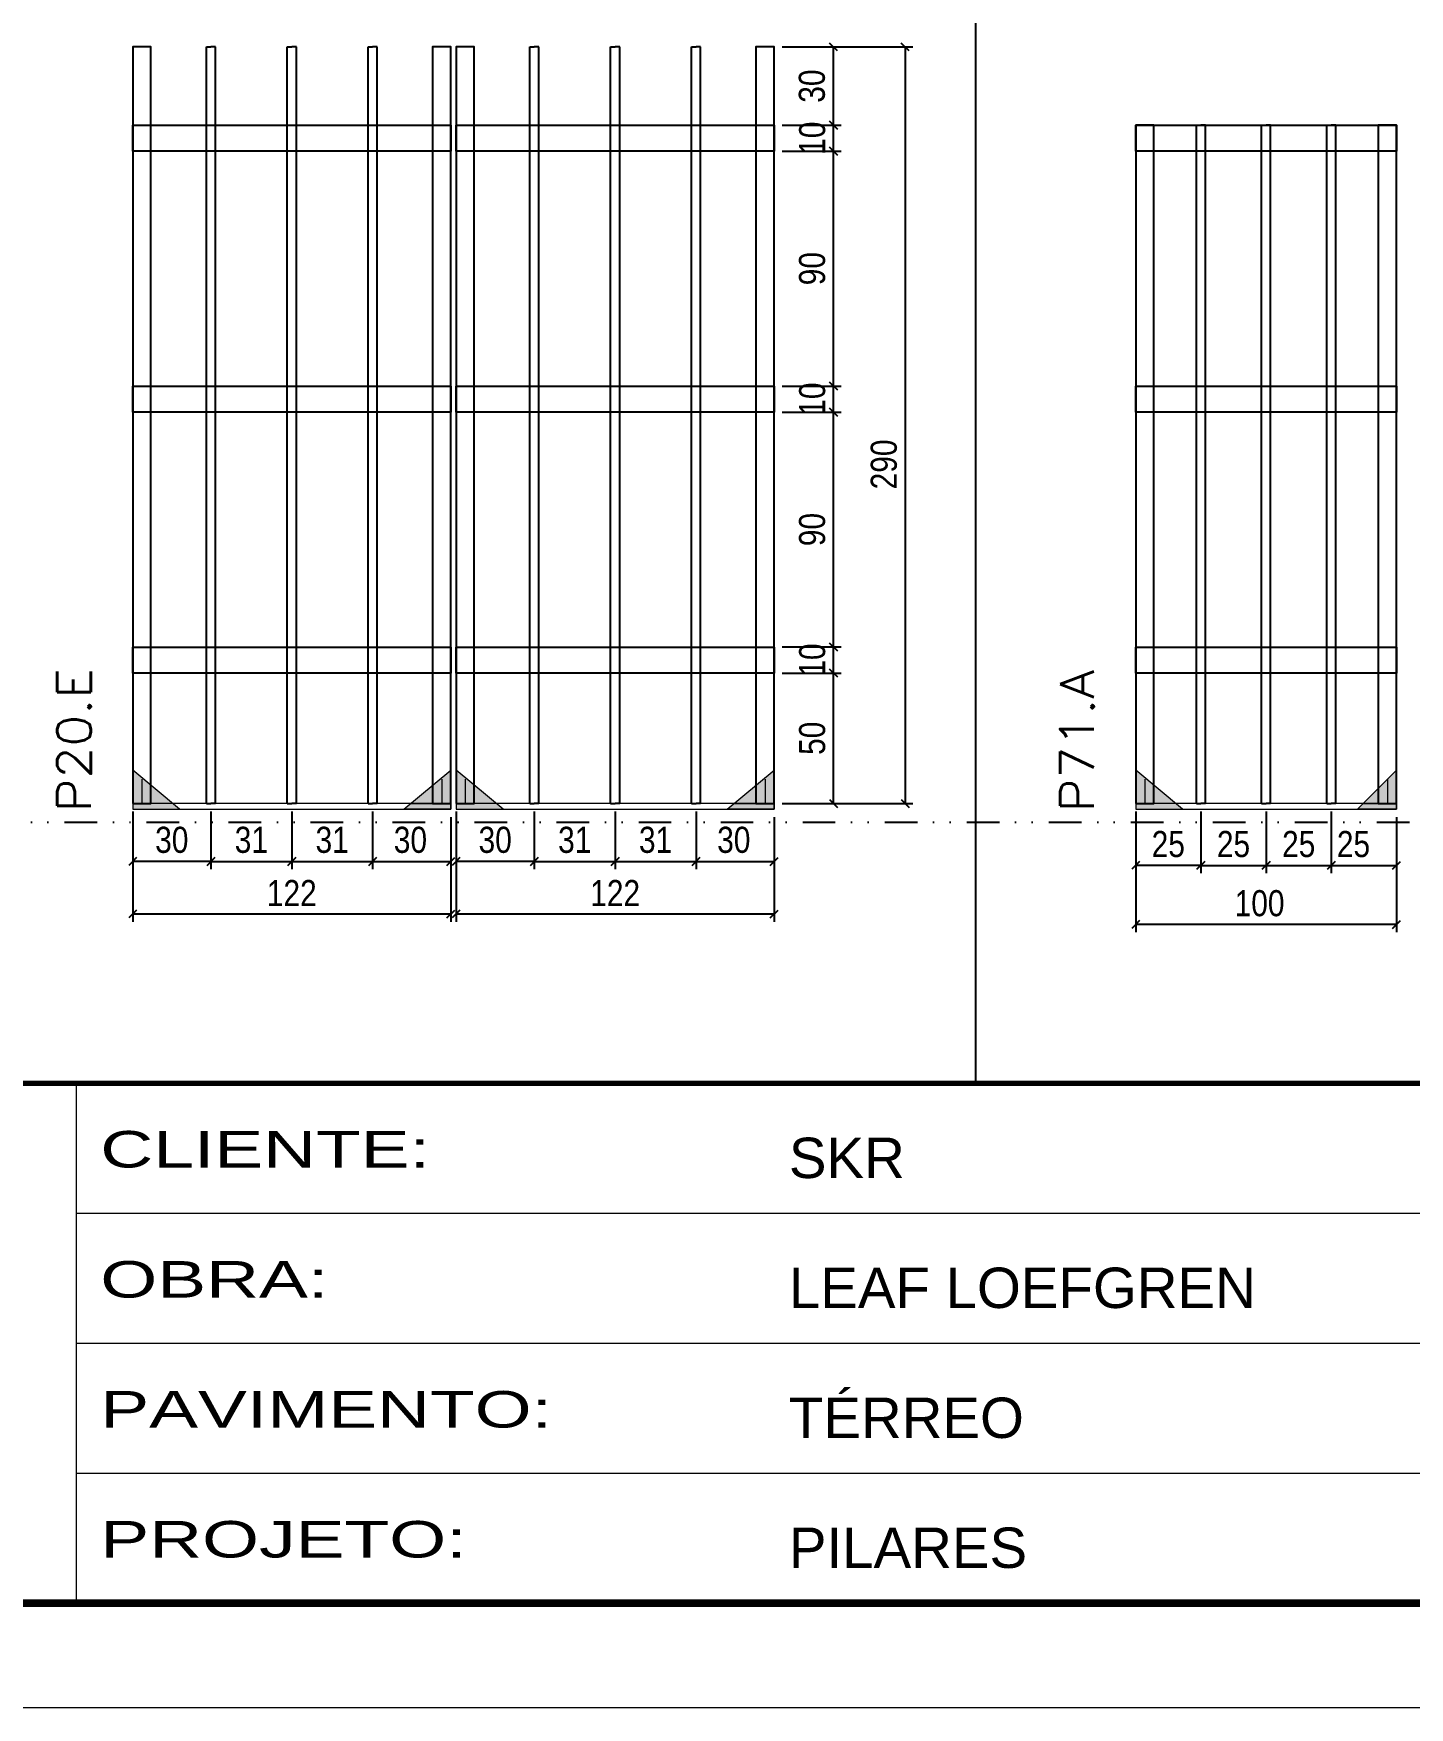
# Model space of a CAD drawing. Extents: x 14400 to 27878, y -21631 to 6985.
# Drawn here: x 14809 to 15337, y -15888 to -15247 of the extents above; entities that cross this region are included whole.
import ezdxf

# ---------------------------------------------------------------- set-up
doc = ezdxf.new("R2010")
doc.units = 0
for name, pattern in [('CONTINUO', [0]), ('DASHED', [0.75, 0.5, -0.25]), ('DIVIDE2', [0.625, 0.25, -0.125, 0, -0.125, 0, -0.125]), ('HIDDEN', [0.375, 0.25, -0.125])]:
    doc.linetypes.add(name, pattern=pattern)
for name, color, linetype in [('COTA', 241, 'Continuous'), ('Nível', 160, 'Continuous'), ('SARR_2.2x10', 60, 'Continuous'), ('SARR_3.5x7', 81, 'Continuous'), ('SARR_7x7', 40, 'Continuous')]:
    doc.layers.add(name, color=color, linetype=linetype)
for name, color, linetype, lineweight in [('Folhas', 255, 'Continuous', 9), ('Madeira', 126, 'Continuous', 18), ('Sarr 2.2x7', 40, 'Continuous', 9), ('SARRAFO DE PRESSAO', 251, 'DASHED', 9), ('Texto Seção', 7, 'Continuous', 15)]:
    doc.layers.add(name, color=color, linetype=linetype, lineweight=lineweight)
doc.styles.add('ARIAL', font='arial.ttf')
doc.styles.add('COTA TECNICA', font='techl___.ttf', dxfattribs={"height": 10})
doc.styles.add('REGUA-120', font='ROMANS.shx', dxfattribs={"height": 15})
doc.styles.add('Tecnologia', font='')
doc.styles.get('Tecnologia').set_extended_font_data('Forgotten Futurist')
doc.dimstyles.new('PAINEL', dxfattribs={"dimtxt": 10, "dimasz": 3, "dimexe": 3, "dimexo": 3, "dimgap": 3, "dimtad": 1, "dimdec": 1, "dimzin": 12, "dimdsep": 46, "dimtxsty": 'COTA TECNICA', "dimblk1": 'OBLIQUE', "dimblk2": 'OBLIQUE', "dimsah": 1, "dimcen": 0.9, "dimclrd": 4, "dimclre": 4, "dimclrt": 240, "dimadec": 1, "dimazin": 3, "dimtfac": 1, "dimtdec": 1, "dimtmove": 0, "dimatfit": 3, "dimfxl": 1, "dimtolj": 1, "dimtzin": 12, "dimarcsym": 0})

# ---------------------------------------------------------------- blocks, each defined once
blk = doc.blocks.new('9999999999')
at = {"color": 30, "linetype": 'CONTINUO'}
for p, q in [((98564.56, 34230.21), (98564.56, 34429.45)), ((98564.56, 34379.64), (99583.98, 34379.64)), ((98564.56, 34329.83), (99487.98, 34329.83)), ((98564.56, 34280.02), (99487.98, 34280.02))]:
    blk.add_line(p, q, dxfattribs=at)
at = {"color": 30, "linetype": 'CONTINUO', "const_width": 2}
blk.add_lwpolyline([(99583.98, 34230.21), (99583.98, 34414.45, 0.414214), (99568.98, 34429.45), (98228.98, 34429.45, 0.414214), (98213.98, 34414.45), (98213.98, 34245.21, 0.414214), (98228.98, 34230.21), (99583.98, 34230.21)], format="xyb", dxfattribs=at)
at = {"layer": 'Folhas'}
blk.add_lwpolyline([(98138.98, 34190.21), (99623.98, 34190.21), (99623.98, 35240.21), (98138.98, 35240.21)], close=True, dxfattribs=at)
at = {"layer": 'Folhas', "color": 30, "const_width": 3}
blk.add_lwpolyline([(98213.98, 34230.21), (99583.98, 34230.21), (99583.98, 35200.21), (98213.98, 35200.21)], close=True, dxfattribs=at)
at = {"color": 7, "linetype": 'Continuous', "ltscale": 5, "style": 'ARIAL'}
for s, height, p in [('SKR', 15.483, (98837.68, 34393.13)), ('LEAF LOEFGREN', 15.4829, (98837.68, 34343.32)), ('TÉRREO', 15.483, (98837.68, 34293.51)), ('PILARES', 15.483, (98837.68, 34243.7))]:
    blk.add_text(s, height=height, dxfattribs=at).set_placement(p)
at = {"layer": 'Folhas', "color": 7, "style": 'Tecnologia', "width": 1.5}
for s, p in [('CLIENTE:', (98573.65, 34397.17)), ('OBRA:', (98573.65, 34347.31)), ('PAVIMENTO:', (98573.65, 34297.5)), ('PROJETO:', (98573.65, 34247.69))]:
    blk.add_text(s, height=14, dxfattribs=at).set_placement(p)
blk = doc.blocks.new('_Oblique')
at = {"color": 0, "linetype": 'ByBlock', "lineweight": -2}
blk.add_line((-0.5, -0.5), (0.5, 0.5), dxfattribs=at)
blk = doc.blocks.new('*D3262')
at = {"layer": 'COTA', "color": 4, "lineweight": -2, "transparency": 16777216}
for p, q in [((14971.05, -15559.92), (14971.05, -15587.09)), ((15093.05, -15559.92), (15093.05, -15587.09)), ((15093.05, -15584.09), (14971.05, -15584.09))]:
    blk.add_line(p, q, dxfattribs=at)
at = {"layer": 'Defpoints', "color": 0, "transparency": 16777216}
for p in [(14971.05, -15556.92), (15093.05, -15556.92), (14971.05, -15584.09)]:
    blk.add_point(p, dxfattribs=at)
at = {"layer": 'COTA', "color": 4, "lineweight": -2, "transparency": 16777216, "xscale": 3, "yscale": 3, "zscale": 3, "rotation": 180}
blk.add_blockref('_Oblique', (14971.05, -15584.09), dxfattribs=at)
at = {"layer": 'COTA', "color": 4, "lineweight": -2, "transparency": 16777216, "xscale": 3, "yscale": 3, "zscale": 3}
blk.add_blockref('_Oblique', (15093.05, -15584.09), dxfattribs=at)
at = {"layer": 'COTA', "color": 240, "transparency": 16777216, "insert": (15032.05, -15576.04), "char_height": 10, "attachment_point": 5, "style": 'COTA TECNICA'}
blk.add_mtext('\\A1;122', dxfattribs=at)
blk = doc.blocks.new('*D3263')
at = {"layer": 'COTA', "color": 4, "lineweight": -2, "transparency": 16777216}
for p, q in [((14971.05, -15544.72), (14971.05, -15566.92)), ((15001.05, -15544.72), (15001.05, -15566.92)), ((15001.05, -15563.92), (14971.05, -15563.92))]:
    blk.add_line(p, q, dxfattribs=at)
at = {"layer": 'Defpoints', "color": 0, "transparency": 16777216}
for p in [(14971.05, -15541.72), (15001.05, -15541.72), (14971.05, -15563.92)]:
    blk.add_point(p, dxfattribs=at)
at = {"layer": 'COTA', "color": 4, "lineweight": -2, "transparency": 16777216, "xscale": 3, "yscale": 3, "zscale": 3, "rotation": 180}
blk.add_blockref('_Oblique', (14971.05, -15563.92), dxfattribs=at)
at = {"layer": 'COTA', "color": 4, "lineweight": -2, "transparency": 16777216, "xscale": 3, "yscale": 3, "zscale": 3}
blk.add_blockref('_Oblique', (15001.05, -15563.92), dxfattribs=at)
at = {"layer": 'COTA', "color": 240, "transparency": 16777216, "insert": (14986.05, -15555.7), "char_height": 10, "attachment_point": 5, "style": 'COTA TECNICA'}
blk.add_mtext('\\A1;30', dxfattribs=at)
blk = doc.blocks.new('*D3264')
at = {"layer": 'COTA', "color": 4, "lineweight": -2, "transparency": 16777216}
for p, q in [((15063.05, -15544.72), (15063.05, -15566.92)), ((15093.05, -15546.92), (15093.05, -15566.92)), ((15063.05, -15563.92), (15093.05, -15563.92))]:
    blk.add_line(p, q, dxfattribs=at)
at = {"layer": 'Defpoints', "color": 0, "transparency": 16777216}
for p in [(15063.05, -15541.72), (15093.05, -15543.92), (15093.05, -15563.92)]:
    blk.add_point(p, dxfattribs=at)
at = {"layer": 'COTA', "color": 4, "lineweight": -2, "transparency": 16777216, "xscale": 3, "yscale": 3, "zscale": 3, "rotation": 180}
blk.add_blockref('_Oblique', (15063.05, -15563.92), dxfattribs=at)
at = {"layer": 'COTA', "color": 4, "lineweight": -2, "transparency": 16777216, "xscale": 3, "yscale": 3, "zscale": 3}
blk.add_blockref('_Oblique', (15093.05, -15563.92), dxfattribs=at)
at = {"layer": 'COTA', "color": 240, "transparency": 16777216, "insert": (15077.55, -15555.7), "char_height": 10, "attachment_point": 5, "style": 'COTA TECNICA'}
blk.add_mtext('\\A1;30', dxfattribs=at)
blk = doc.blocks.new('*D3265')
at = {"layer": 'COTA', "color": 4, "lineweight": -2, "transparency": 16777216}
for p, q in [((15001.05, -15544.72), (15001.05, -15566.92)), ((15032.05, -15544.72), (15032.05, -15566.92)), ((15001.05, -15563.92), (15032.05, -15563.92))]:
    blk.add_line(p, q, dxfattribs=at)
at = {"layer": 'Defpoints', "color": 0, "transparency": 16777216}
for p in [(15001.05, -15541.72), (15032.05, -15541.72), (15032.05, -15563.92)]:
    blk.add_point(p, dxfattribs=at)
at = {"layer": 'COTA', "color": 4, "lineweight": -2, "transparency": 16777216, "xscale": 3, "yscale": 3, "zscale": 3, "rotation": 180}
blk.add_blockref('_Oblique', (15001.05, -15563.92), dxfattribs=at)
at = {"layer": 'COTA', "color": 4, "lineweight": -2, "transparency": 16777216, "xscale": 3, "yscale": 3, "zscale": 3}
blk.add_blockref('_Oblique', (15032.05, -15563.92), dxfattribs=at)
at = {"layer": 'COTA', "color": 240, "transparency": 16777216, "insert": (15016.55, -15555.7), "char_height": 10, "attachment_point": 5, "style": 'COTA TECNICA'}
blk.add_mtext('\\A1;31', dxfattribs=at)
blk = doc.blocks.new('*D3266')
at = {"layer": 'COTA', "color": 4, "lineweight": -2, "transparency": 16777216}
for p, q in [((15096.05, -15491.72), (15118.75, -15491.72)), ((15115.75, -15541.72), (15115.75, -15491.72)), ((15096.05, -15541.72), (15118.75, -15541.72))]:
    blk.add_line(p, q, dxfattribs=at)
at = {"layer": 'Defpoints', "color": 0, "transparency": 16777216}
for p in [(15093.05, -15491.72), (15115.75, -15491.72), (15093.05, -15541.72)]:
    blk.add_point(p, dxfattribs=at)
at = {"layer": 'COTA', "color": 4, "lineweight": -2, "transparency": 16777216, "xscale": 3, "yscale": 3, "zscale": 3}
for p, rotation in [((15115.75, -15491.72), 90), ((15115.75, -15541.72), 270)]:
    blk.add_blockref('_Oblique', p, dxfattribs=dict(at, rotation=rotation))
at = {"layer": 'COTA', "color": 240, "transparency": 16777216, "insert": (15107.64, -15516.72), "char_height": 10, "attachment_point": 5, "rotation": 90, "style": 'COTA TECNICA'}
blk.add_mtext('\\A1;50', dxfattribs=at)
blk = doc.blocks.new('*D3267')
at = {"layer": 'COTA', "color": 4, "lineweight": -2, "transparency": 16777216}
for p, q in [((15032.05, -15544.72), (15032.05, -15566.92)), ((15063.05, -15544.72), (15063.05, -15566.92)), ((15032.05, -15563.92), (15063.05, -15563.92))]:
    blk.add_line(p, q, dxfattribs=at)
at = {"layer": 'Defpoints', "color": 0, "transparency": 16777216}
for p in [(15032.05, -15541.72), (15063.05, -15541.72), (15063.05, -15563.92)]:
    blk.add_point(p, dxfattribs=at)
at = {"layer": 'COTA', "color": 4, "lineweight": -2, "transparency": 16777216, "xscale": 3, "yscale": 3, "zscale": 3, "rotation": 180}
blk.add_blockref('_Oblique', (15032.05, -15563.92), dxfattribs=at)
at = {"layer": 'COTA', "color": 4, "lineweight": -2, "transparency": 16777216, "xscale": 3, "yscale": 3, "zscale": 3}
blk.add_blockref('_Oblique', (15063.05, -15563.92), dxfattribs=at)
at = {"layer": 'COTA', "color": 240, "transparency": 16777216, "insert": (15047.55, -15555.7), "char_height": 10, "attachment_point": 5, "style": 'COTA TECNICA'}
blk.add_mtext('\\A1;31', dxfattribs=at)
blk = doc.blocks.new('*D3268')
at = {"layer": 'COTA', "color": 4, "lineweight": -2, "transparency": 16777216}
for p, q in [((15096.05, -15481.72), (15118.75, -15481.72)), ((15115.75, -15491.72), (15115.75, -15481.72)), ((15096.05, -15491.72), (15118.75, -15491.72))]:
    blk.add_line(p, q, dxfattribs=at)
at = {"layer": 'Defpoints', "color": 0, "transparency": 16777216}
for p in [(15093.05, -15481.72), (15115.75, -15481.72), (15093.05, -15491.72)]:
    blk.add_point(p, dxfattribs=at)
at = {"layer": 'COTA', "color": 4, "lineweight": -2, "transparency": 16777216, "xscale": 3, "yscale": 3, "zscale": 3}
for p, rotation in [((15115.75, -15481.72), 90), ((15115.75, -15491.72), 270)]:
    blk.add_blockref('_Oblique', p, dxfattribs=dict(at, rotation=rotation))
at = {"layer": 'COTA', "color": 240, "transparency": 16777216, "insert": (15107.65, -15486.72), "char_height": 10, "attachment_point": 5, "rotation": 90, "style": 'COTA TECNICA'}
blk.add_mtext('\\A1;10', dxfattribs=at)
blk = doc.blocks.new('*D3269')
at = {"layer": 'COTA', "color": 4, "lineweight": -2, "transparency": 16777216}
for p, q in [((15096.05, -15391.72), (15118.75, -15391.72)), ((15115.75, -15481.72), (15115.75, -15391.72)), ((15096.05, -15481.72), (15118.75, -15481.72))]:
    blk.add_line(p, q, dxfattribs=at)
at = {"layer": 'Defpoints', "color": 0, "transparency": 16777216}
for p in [(15093.05, -15391.72), (15115.75, -15391.72), (15093.05, -15481.72)]:
    blk.add_point(p, dxfattribs=at)
at = {"layer": 'COTA', "color": 4, "lineweight": -2, "transparency": 16777216, "xscale": 3, "yscale": 3, "zscale": 3}
for p, rotation in [((15115.75, -15391.72), 90), ((15115.75, -15481.72), 270)]:
    blk.add_blockref('_Oblique', p, dxfattribs=dict(at, rotation=rotation))
at = {"layer": 'COTA', "color": 240, "transparency": 16777216, "insert": (15107.62, -15436.72), "char_height": 10, "attachment_point": 5, "rotation": 90, "style": 'COTA TECNICA'}
blk.add_mtext('\\A1;90', dxfattribs=at)
blk = doc.blocks.new('*D3270')
at = {"layer": 'COTA', "color": 4, "lineweight": -2, "transparency": 16777216}
for p, q in [((15096.05, -15381.72), (15118.75, -15381.72)), ((15115.75, -15391.72), (15115.75, -15381.72)), ((15096.05, -15391.72), (15118.75, -15391.72))]:
    blk.add_line(p, q, dxfattribs=at)
at = {"layer": 'Defpoints', "color": 0, "transparency": 16777216}
for p in [(15093.05, -15381.72), (15115.75, -15381.72), (15093.05, -15391.72)]:
    blk.add_point(p, dxfattribs=at)
at = {"layer": 'COTA', "color": 4, "lineweight": -2, "transparency": 16777216, "xscale": 3, "yscale": 3, "zscale": 3}
for p, rotation in [((15115.75, -15381.72), 90), ((15115.75, -15391.72), 270)]:
    blk.add_blockref('_Oblique', p, dxfattribs=dict(at, rotation=rotation))
at = {"layer": 'COTA', "color": 240, "transparency": 16777216, "insert": (15107.65, -15386.72), "char_height": 10, "attachment_point": 5, "rotation": 90, "style": 'COTA TECNICA'}
blk.add_mtext('\\A1;10', dxfattribs=at)
blk = doc.blocks.new('*D3271')
at = {"layer": 'COTA', "color": 4, "lineweight": -2, "transparency": 16777216}
for p, q in [((15096.05, -15291.72), (15118.75, -15291.72)), ((15115.75, -15381.72), (15115.75, -15291.72)), ((15096.05, -15381.72), (15118.75, -15381.72))]:
    blk.add_line(p, q, dxfattribs=at)
at = {"layer": 'Defpoints', "color": 0, "transparency": 16777216}
for p in [(15093.05, -15291.72), (15115.75, -15291.72), (15093.05, -15381.72)]:
    blk.add_point(p, dxfattribs=at)
at = {"layer": 'COTA', "color": 4, "lineweight": -2, "transparency": 16777216, "xscale": 3, "yscale": 3, "zscale": 3}
for p, rotation in [((15115.75, -15291.72), 90), ((15115.75, -15381.72), 270)]:
    blk.add_blockref('_Oblique', p, dxfattribs=dict(at, rotation=rotation))
at = {"layer": 'COTA', "color": 240, "transparency": 16777216, "insert": (15107.62, -15336.72), "char_height": 10, "attachment_point": 5, "rotation": 90, "style": 'COTA TECNICA'}
blk.add_mtext('\\A1;90', dxfattribs=at)
blk = doc.blocks.new('*D3272')
at = {"layer": 'COTA', "color": 4, "lineweight": -2, "transparency": 16777216}
for p, q in [((15096.05, -15281.72), (15118.75, -15281.72)), ((15115.75, -15291.72), (15115.75, -15281.72)), ((15096.05, -15291.72), (15118.75, -15291.72))]:
    blk.add_line(p, q, dxfattribs=at)
at = {"layer": 'Defpoints', "color": 0, "transparency": 16777216}
for p in [(15093.05, -15281.72), (15115.75, -15281.72), (15093.05, -15291.72)]:
    blk.add_point(p, dxfattribs=at)
at = {"layer": 'COTA', "color": 4, "lineweight": -2, "transparency": 16777216, "xscale": 3, "yscale": 3, "zscale": 3}
for p, rotation in [((15115.75, -15281.72), 90), ((15115.75, -15291.72), 270)]:
    blk.add_blockref('_Oblique', p, dxfattribs=dict(at, rotation=rotation))
at = {"layer": 'COTA', "color": 240, "transparency": 16777216, "insert": (15107.65, -15286.72), "char_height": 10, "attachment_point": 5, "rotation": 90, "style": 'COTA TECNICA'}
blk.add_mtext('\\A1;10', dxfattribs=at)
blk = doc.blocks.new('*D3273')
at = {"layer": 'COTA', "color": 4, "lineweight": -2, "transparency": 16777216}
for p, q in [((15096.05, -15251.75), (15146.25, -15251.75)), ((15143.25, -15251.75), (15143.25, -15541.72)), ((15096.05, -15541.72), (15146.25, -15541.72))]:
    blk.add_line(p, q, dxfattribs=at)
at = {"layer": 'Defpoints', "color": 0, "transparency": 16777216}
for p in [(15093.05, -15251.75), (15093.05, -15541.72), (15143.25, -15541.72)]:
    blk.add_point(p, dxfattribs=at)
at = {"layer": 'COTA', "color": 4, "lineweight": -2, "transparency": 16777216, "xscale": 3, "yscale": 3, "zscale": 3}
for p, rotation in [((15143.25, -15251.75), 90), ((15143.25, -15541.72), 270)]:
    blk.add_blockref('_Oblique', p, dxfattribs=dict(at, rotation=rotation))
at = {"layer": 'COTA', "color": 240, "transparency": 16777216, "insert": (15135.12, -15411.75), "char_height": 10, "attachment_point": 5, "rotation": 90, "style": 'COTA TECNICA'}
blk.add_mtext('\\A1;290', dxfattribs=at)
blk = doc.blocks.new('*D3274')
at = {"layer": 'COTA', "color": 4, "lineweight": -2, "transparency": 16777216}
for p, q in [((14847.05, -15559.92), (14847.05, -15587.09)), ((14969.05, -15559.92), (14969.05, -15587.09)), ((14969.05, -15584.09), (14847.05, -15584.09))]:
    blk.add_line(p, q, dxfattribs=at)
at = {"layer": 'Defpoints', "color": 0, "transparency": 16777216}
for p in [(14847.05, -15556.92), (14969.05, -15556.92), (14847.05, -15584.09)]:
    blk.add_point(p, dxfattribs=at)
at = {"layer": 'COTA', "color": 4, "lineweight": -2, "transparency": 16777216, "xscale": 3, "yscale": 3, "zscale": 3, "rotation": 180}
blk.add_blockref('_Oblique', (14847.05, -15584.09), dxfattribs=at)
at = {"layer": 'COTA', "color": 4, "lineweight": -2, "transparency": 16777216, "xscale": 3, "yscale": 3, "zscale": 3}
blk.add_blockref('_Oblique', (14969.05, -15584.09), dxfattribs=at)
at = {"layer": 'COTA', "color": 240, "transparency": 16777216, "insert": (14908.05, -15576.04), "char_height": 10, "attachment_point": 5, "style": 'COTA TECNICA'}
blk.add_mtext('\\A1;122', dxfattribs=at)
blk = doc.blocks.new('*D3275')
at = {"layer": 'COTA', "color": 4, "lineweight": -2, "transparency": 16777216}
for p, q in [((14847.05, -15544.72), (14847.05, -15566.92)), ((14877.05, -15544.72), (14877.05, -15566.92)), ((14877.05, -15563.92), (14847.05, -15563.92))]:
    blk.add_line(p, q, dxfattribs=at)
at = {"layer": 'Defpoints', "color": 0, "transparency": 16777216}
for p in [(14847.05, -15541.72), (14877.05, -15541.72), (14847.05, -15563.92)]:
    blk.add_point(p, dxfattribs=at)
at = {"layer": 'COTA', "color": 4, "lineweight": -2, "transparency": 16777216, "xscale": 3, "yscale": 3, "zscale": 3, "rotation": 180}
blk.add_blockref('_Oblique', (14847.05, -15563.92), dxfattribs=at)
at = {"layer": 'COTA', "color": 4, "lineweight": -2, "transparency": 16777216, "xscale": 3, "yscale": 3, "zscale": 3}
blk.add_blockref('_Oblique', (14877.05, -15563.92), dxfattribs=at)
at = {"layer": 'COTA', "color": 240, "transparency": 16777216, "insert": (14862.05, -15555.7), "char_height": 10, "attachment_point": 5, "style": 'COTA TECNICA'}
blk.add_mtext('\\A1;30', dxfattribs=at)
blk = doc.blocks.new('*D3276')
at = {"layer": 'COTA', "color": 4, "lineweight": -2, "transparency": 16777216}
for p, q in [((14939.05, -15544.72), (14939.05, -15566.92)), ((14969.05, -15546.92), (14969.05, -15566.92)), ((14939.05, -15563.92), (14969.05, -15563.92))]:
    blk.add_line(p, q, dxfattribs=at)
at = {"layer": 'Defpoints', "color": 0, "transparency": 16777216}
for p in [(14939.05, -15541.72), (14969.05, -15543.92), (14969.05, -15563.92)]:
    blk.add_point(p, dxfattribs=at)
at = {"layer": 'COTA', "color": 4, "lineweight": -2, "transparency": 16777216, "xscale": 3, "yscale": 3, "zscale": 3, "rotation": 180}
blk.add_blockref('_Oblique', (14939.05, -15563.92), dxfattribs=at)
at = {"layer": 'COTA', "color": 4, "lineweight": -2, "transparency": 16777216, "xscale": 3, "yscale": 3, "zscale": 3}
blk.add_blockref('_Oblique', (14969.05, -15563.92), dxfattribs=at)
at = {"layer": 'COTA', "color": 240, "transparency": 16777216, "insert": (14953.55, -15555.7), "char_height": 10, "attachment_point": 5, "style": 'COTA TECNICA'}
blk.add_mtext('\\A1;30', dxfattribs=at)
blk = doc.blocks.new('*D3277')
at = {"layer": 'COTA', "color": 4, "lineweight": -2, "transparency": 16777216}
for p, q in [((14877.05, -15544.72), (14877.05, -15566.92)), ((14908.05, -15544.72), (14908.05, -15566.92)), ((14877.05, -15563.92), (14908.05, -15563.92))]:
    blk.add_line(p, q, dxfattribs=at)
at = {"layer": 'Defpoints', "color": 0, "transparency": 16777216}
for p in [(14877.05, -15541.72), (14908.05, -15541.72), (14908.05, -15563.92)]:
    blk.add_point(p, dxfattribs=at)
at = {"layer": 'COTA', "color": 4, "lineweight": -2, "transparency": 16777216, "xscale": 3, "yscale": 3, "zscale": 3, "rotation": 180}
blk.add_blockref('_Oblique', (14877.05, -15563.92), dxfattribs=at)
at = {"layer": 'COTA', "color": 4, "lineweight": -2, "transparency": 16777216, "xscale": 3, "yscale": 3, "zscale": 3}
blk.add_blockref('_Oblique', (14908.05, -15563.92), dxfattribs=at)
at = {"layer": 'COTA', "color": 240, "transparency": 16777216, "insert": (14892.55, -15555.7), "char_height": 10, "attachment_point": 5, "style": 'COTA TECNICA'}
blk.add_mtext('\\A1;31', dxfattribs=at)
blk = doc.blocks.new('*D3278')
at = {"layer": 'COTA', "color": 4, "lineweight": -2, "transparency": 16777216}
for p, q in [((14908.05, -15544.72), (14908.05, -15566.92)), ((14939.05, -15544.72), (14939.05, -15566.92)), ((14908.05, -15563.92), (14939.05, -15563.92))]:
    blk.add_line(p, q, dxfattribs=at)
at = {"layer": 'Defpoints', "color": 0, "transparency": 16777216}
for p in [(14908.05, -15541.72), (14939.05, -15541.72), (14939.05, -15563.92)]:
    blk.add_point(p, dxfattribs=at)
at = {"layer": 'COTA', "color": 4, "lineweight": -2, "transparency": 16777216, "xscale": 3, "yscale": 3, "zscale": 3, "rotation": 180}
blk.add_blockref('_Oblique', (14908.05, -15563.92), dxfattribs=at)
at = {"layer": 'COTA', "color": 4, "lineweight": -2, "transparency": 16777216, "xscale": 3, "yscale": 3, "zscale": 3}
blk.add_blockref('_Oblique', (14939.05, -15563.92), dxfattribs=at)
at = {"layer": 'COTA', "color": 240, "transparency": 16777216, "insert": (14923.55, -15555.7), "char_height": 10, "attachment_point": 5, "style": 'COTA TECNICA'}
blk.add_mtext('\\A1;31', dxfattribs=at)
blk = doc.blocks.new('*D3297')
at = {"layer": 'COTA', "color": 4, "lineweight": -2, "transparency": 16777216}
for p, q in [((15096.05, -15251.75), (15118.75, -15251.75)), ((15115.75, -15281.75), (15115.75, -15251.75)), ((15096.05, -15281.75), (15118.75, -15281.75))]:
    blk.add_line(p, q, dxfattribs=at)
at = {"layer": 'Defpoints', "color": 0, "transparency": 16777216}
for p in [(15093.05, -15251.75), (15115.75, -15251.75), (15093.05, -15281.75)]:
    blk.add_point(p, dxfattribs=at)
at = {"layer": 'COTA', "color": 4, "lineweight": -2, "transparency": 16777216, "xscale": 3, "yscale": 3, "zscale": 3}
for p, rotation in [((15115.75, -15251.75), 90), ((15115.75, -15281.75), 270)]:
    blk.add_blockref('_Oblique', p, dxfattribs=dict(at, rotation=rotation))
at = {"layer": 'COTA', "color": 240, "transparency": 16777216, "insert": (15107.53, -15266.75), "char_height": 10, "attachment_point": 5, "rotation": 90, "style": 'COTA TECNICA'}
blk.add_mtext('\\A1;30', dxfattribs=at)
blk = doc.blocks.new('*D3447')
at = {"layer": 'COTA', "color": 4, "lineweight": -2, "transparency": 16777216}
for p, q in [((15231.65, -15559.92), (15231.65, -15591.09)), ((15331.65, -15559.92), (15331.65, -15591.09)), ((15331.65, -15588.09), (15231.65, -15588.09))]:
    blk.add_line(p, q, dxfattribs=at)
at = {"layer": 'Defpoints', "color": 0, "transparency": 16777216}
for p in [(15231.65, -15556.92), (15331.65, -15556.92), (15231.65, -15588.09)]:
    blk.add_point(p, dxfattribs=at)
at = {"layer": 'COTA', "color": 4, "lineweight": -2, "transparency": 16777216, "xscale": 3, "yscale": 3, "zscale": 3, "rotation": 180}
blk.add_blockref('_Oblique', (15231.65, -15588.09), dxfattribs=at)
at = {"layer": 'COTA', "color": 4, "lineweight": -2, "transparency": 16777216, "xscale": 3, "yscale": 3, "zscale": 3}
blk.add_blockref('_Oblique', (15331.65, -15588.09), dxfattribs=at)
at = {"layer": 'COTA', "color": 240, "transparency": 16777216, "insert": (15279.15, -15579.99), "char_height": 10, "attachment_point": 5, "style": 'COTA TECNICA'}
blk.add_mtext('\\A1;100', dxfattribs=at)
blk = doc.blocks.new('*D3448')
at = {"layer": 'COTA', "color": 4, "lineweight": -2, "transparency": 16777216}
for p, q in [((15231.65, -15544.72), (15231.65, -15568.42)), ((15256.65, -15544.72), (15256.65, -15568.42)), ((15256.65, -15565.42), (15231.65, -15565.42))]:
    blk.add_line(p, q, dxfattribs=at)
at = {"layer": 'Defpoints', "color": 0, "transparency": 16777216}
for p in [(15231.65, -15541.72), (15256.65, -15541.72), (15231.65, -15565.42)]:
    blk.add_point(p, dxfattribs=at)
at = {"layer": 'COTA', "color": 4, "lineweight": -2, "transparency": 16777216, "xscale": 3, "yscale": 3, "zscale": 3, "rotation": 180}
blk.add_blockref('_Oblique', (15231.65, -15565.42), dxfattribs=at)
at = {"layer": 'COTA', "color": 4, "lineweight": -2, "transparency": 16777216, "xscale": 3, "yscale": 3, "zscale": 3}
blk.add_blockref('_Oblique', (15256.65, -15565.42), dxfattribs=at)
at = {"layer": 'COTA', "color": 240, "transparency": 16777216, "insert": (15244.15, -15557.31), "char_height": 10, "attachment_point": 5, "style": 'COTA TECNICA'}
blk.add_mtext('\\A1;25', dxfattribs=at)
blk = doc.blocks.new('*D3449')
at = {"layer": 'COTA', "color": 4, "lineweight": -2, "transparency": 16777216}
for p, q in [((15306.65, -15544.72), (15306.65, -15568.42)), ((15331.65, -15546.92), (15331.65, -15568.42)), ((15306.65, -15565.42), (15331.65, -15565.42))]:
    blk.add_line(p, q, dxfattribs=at)
at = {"layer": 'Defpoints', "color": 0, "transparency": 16777216}
for p in [(15306.65, -15541.72), (15331.65, -15543.92), (15331.65, -15565.42)]:
    blk.add_point(p, dxfattribs=at)
at = {"layer": 'COTA', "color": 4, "lineweight": -2, "transparency": 16777216, "xscale": 3, "yscale": 3, "zscale": 3, "rotation": 180}
blk.add_blockref('_Oblique', (15306.65, -15565.42), dxfattribs=at)
at = {"layer": 'COTA', "color": 4, "lineweight": -2, "transparency": 16777216, "xscale": 3, "yscale": 3, "zscale": 3}
blk.add_blockref('_Oblique', (15331.65, -15565.42), dxfattribs=at)
at = {"layer": 'COTA', "color": 240, "transparency": 16777216, "insert": (15315.15, -15557.31), "char_height": 10, "attachment_point": 5, "style": 'COTA TECNICA'}
blk.add_mtext('\\A1;25', dxfattribs=at)
blk = doc.blocks.new('*D3450')
at = {"layer": 'COTA', "color": 4, "lineweight": -2, "transparency": 16777216}
for p, q in [((15256.65, -15544.72), (15256.65, -15568.42)), ((15281.65, -15544.72), (15281.65, -15568.42)), ((15256.65, -15565.42), (15281.65, -15565.42))]:
    blk.add_line(p, q, dxfattribs=at)
at = {"layer": 'Defpoints', "color": 0, "transparency": 16777216}
for p in [(15256.65, -15541.72), (15281.65, -15541.72), (15281.65, -15565.42)]:
    blk.add_point(p, dxfattribs=at)
at = {"layer": 'COTA', "color": 4, "lineweight": -2, "transparency": 16777216, "xscale": 3, "yscale": 3, "zscale": 3, "rotation": 180}
blk.add_blockref('_Oblique', (15256.65, -15565.42), dxfattribs=at)
at = {"layer": 'COTA', "color": 4, "lineweight": -2, "transparency": 16777216, "xscale": 3, "yscale": 3, "zscale": 3}
blk.add_blockref('_Oblique', (15281.65, -15565.42), dxfattribs=at)
at = {"layer": 'COTA', "color": 240, "transparency": 16777216, "insert": (15269.15, -15557.31), "char_height": 10, "attachment_point": 5, "style": 'COTA TECNICA'}
blk.add_mtext('\\A1;25', dxfattribs=at)
blk = doc.blocks.new('*D3451')
at = {"layer": 'COTA', "color": 4, "lineweight": -2, "transparency": 16777216}
for p, q in [((15281.65, -15544.72), (15281.65, -15568.42)), ((15306.65, -15544.72), (15306.65, -15568.42)), ((15281.65, -15565.42), (15306.65, -15565.42))]:
    blk.add_line(p, q, dxfattribs=at)
at = {"layer": 'Defpoints', "color": 0, "transparency": 16777216}
for p in [(15281.65, -15541.72), (15306.65, -15541.72), (15306.65, -15565.42)]:
    blk.add_point(p, dxfattribs=at)
at = {"layer": 'COTA', "color": 4, "lineweight": -2, "transparency": 16777216, "xscale": 3, "yscale": 3, "zscale": 3, "rotation": 180}
blk.add_blockref('_Oblique', (15281.65, -15565.42), dxfattribs=at)
at = {"layer": 'COTA', "color": 4, "lineweight": -2, "transparency": 16777216, "xscale": 3, "yscale": 3, "zscale": 3}
blk.add_blockref('_Oblique', (15306.65, -15565.42), dxfattribs=at)
at = {"layer": 'COTA', "color": 240, "transparency": 16777216, "insert": (15294.15, -15557.31), "char_height": 10, "attachment_point": 5, "style": 'COTA TECNICA'}
blk.add_mtext('\\A1;25', dxfattribs=at)

msp = doc.modelspace()

# ---------------------------------------------------------------- hatches: boundary and pattern name
at = {"layer": 'Madeira'}
h = msp.add_hatch(color=252, dxfattribs=at)
h.dxf.hatch_style = 2
h.paths.add_polyline_path([(14847.05, -15528.92), (14847.05, -15543.92), (14865.05, -15543.92)])
h = msp.add_hatch(color=252, dxfattribs=at)
h.dxf.hatch_style = 2
h.paths.add_polyline_path([(14969.05, -15528.92), (14969.05, -15543.92), (14951.05, -15543.92)])
h = msp.add_hatch(color=252, dxfattribs=at)
h.dxf.hatch_style = 2
h.paths.add_polyline_path([(14971.05, -15528.92), (14971.05, -15543.92), (14989.05, -15543.92)])
h = msp.add_hatch(color=252, dxfattribs=at)
h.dxf.hatch_style = 2
h.paths.add_polyline_path([(15093.05, -15528.92), (15093.05, -15543.92), (15075.05, -15543.92)])
h = msp.add_hatch(color=252, dxfattribs=at)
h.dxf.hatch_style = 2
h.paths.add_polyline_path([(15231.65, -15528.92), (15231.65, -15543.92), (15249.65, -15543.92)])
h = msp.add_hatch(color=252, dxfattribs=at)
h.dxf.hatch_style = 2
h.paths.add_polyline_path([(15331.65, -15528.92), (15331.65, -15543.92), (15316.65, -15543.92)])

# ---------------------------------------------------------------- linework, layer by layer
at = {"layer": 'COTA'}
msp.add_line((15170.19, -14878.2), (15170.19, -15648.96), dxfattribs=at)
at = {"layer": 'Madeira', "color": 1, "linetype": 'HIDDEN'}
for p, q in [((14850.55, -15532.42), (14850.55, -15541.72)), ((14850.55, -15532.42), (14850.55, -15541.72)), ((14965.55, -15532.42), (14965.55, -15541.72)), ((14965.55, -15532.42), (14965.55, -15541.72)), ((14974.55, -15532.42), (14974.55, -15541.72)), ((14974.55, -15532.42), (14974.55, -15541.72)), ((15089.55, -15532.42), (15089.55, -15541.72)), ((15089.55, -15532.42), (15089.55, -15541.72)), ((15235.15, -15532.42), (15235.15, -15541.72)), ((15235.15, -15532.42), (15235.15, -15541.72)), ((15328.15, -15532.42), (15328.15, -15541.72)), ((15328.15, -15532.42), (15328.15, -15541.72)), ((14854.05, -15535.92), (14854.05, -15541.72)), ((14978.05, -15535.92), (14978.05, -15541.72)), ((15238.65, -15535.92), (15238.65, -15541.72)), ((14856.89, -15541.72), (14847.05, -15541.72)), ((14856.89, -15541.72), (14847.05, -15541.72)), ((14862.85, -15541.72), (14847.05, -15541.72)), ((14953.25, -15541.72), (14969.05, -15541.72)), ((14959.22, -15541.72), (14969.05, -15541.72)), ((14959.22, -15541.72), (14969.05, -15541.72)), ((14980.89, -15541.72), (14971.05, -15541.72)), ((14980.89, -15541.72), (14971.05, -15541.72)), ((14986.85, -15541.72), (14971.05, -15541.72)), ((15077.25, -15541.72), (15093.05, -15541.72)), ((15083.22, -15541.72), (15093.05, -15541.72)), ((15083.22, -15541.72), (15093.05, -15541.72)), ((15241.48, -15541.72), (15231.65, -15541.72)), ((15241.48, -15541.72), (15231.65, -15541.72)), ((15247.45, -15541.72), (15231.65, -15541.72)), ((15318.85, -15541.72), (15331.65, -15541.72)), ((15321.82, -15541.72), (15331.65, -15541.72)), ((15321.82, -15541.72), (15331.65, -15541.72))]:
    msp.add_line(p, q, dxfattribs=at)
at = {"layer": 'Madeira'}
for p, q in [((14847.05, -15541.72), (14847.05, -15543.92)), ((14847.05, -15541.72), (14847.05, -15543.92)), ((14847.05, -15541.72), (14847.05, -15543.92)), ((14971.05, -15541.72), (14971.05, -15543.92)), ((14971.05, -15541.72), (14971.05, -15543.92)), ((14971.05, -15541.72), (14971.05, -15543.92)), ((15231.65, -15541.72), (15231.65, -15543.92)), ((15231.65, -15541.72), (15231.65, -15543.92)), ((15231.65, -15541.72), (15231.65, -15543.92))]:
    msp.add_line(p, q, dxfattribs=at)
at = {"layer": 'Madeira', "color": 0}
for points in [[(14847.05, -15528.92), (14847.05, -15543.92), (14865.05, -15543.92), (14847.05, -15528.92)], [(14969.05, -15528.92), (14969.05, -15543.92), (14951.05, -15543.92), (14969.05, -15528.92)], [(14971.05, -15528.92), (14971.05, -15543.92), (14989.05, -15543.92), (14971.05, -15528.92)], [(15093.05, -15528.92), (15093.05, -15543.92), (15075.05, -15543.92), (15093.05, -15528.92)], [(15231.65, -15528.92), (15231.65, -15543.92), (15249.65, -15543.92), (15231.65, -15528.92)], [(15331.65, -15528.92), (15331.65, -15543.92), (15316.65, -15543.92), (15331.65, -15528.92)]]:
    msp.add_lwpolyline(points, dxfattribs=at)
at = {"layer": 'Nível', "color": 4, "linetype": 'DIVIDE2', "ltscale": 50}
msp.add_line((14474.97, -15548.92), (15844.97, -15548.92), dxfattribs=at)
at = {"layer": 'Sarr 2.2x7'}
for points in [[(14969.05, -15541.72), (14847.05, -15541.72), (14847.05, -15543.92), (14969.05, -15543.92)], [(15093.05, -15541.72), (14971.05, -15541.72), (14971.05, -15543.92), (15093.05, -15543.92)], [(15331.65, -15541.72), (15231.65, -15541.72), (15231.65, -15543.92), (15331.65, -15543.92)]]:
    msp.add_lwpolyline(points, close=True, dxfattribs=at)
at = {"layer": 'SARR_2.2x10'}
for points in [[(14847.05, -15281.75), (14969.05, -15281.75), (14969.05, -15291.75), (14847.05, -15291.75)], [(14971.05, -15281.75), (15093.05, -15281.75), (15093.05, -15291.75), (14971.05, -15291.75)], [(15231.65, -15281.75), (15331.65, -15281.75), (15331.65, -15291.75), (15231.65, -15291.75)], [(14847.05, -15381.75), (14969.05, -15381.75), (14969.05, -15391.75), (14847.05, -15391.75)], [(14971.05, -15381.75), (15093.05, -15381.75), (15093.05, -15391.75), (14971.05, -15391.75)], [(15231.65, -15381.75), (15331.65, -15381.75), (15331.65, -15391.75), (15231.65, -15391.75)], [(14847.05, -15481.75), (14969.05, -15481.75), (14969.05, -15491.75), (14847.05, -15491.75)], [(14971.05, -15481.75), (15093.05, -15481.75), (15093.05, -15491.75), (14971.05, -15491.75)], [(15231.65, -15481.75), (15331.65, -15481.75), (15331.65, -15491.75), (15231.65, -15491.75)]]:
    msp.add_lwpolyline(points, close=True, dxfattribs=at)
at = {"layer": 'SARR_3.5x7'}
for p, q in [((14875.3, -15541.72), (14875.3, -15251.75)), ((14875.3, -15251.75), (14877.05, -15251.75)), ((14878.8, -15251.75), (14877.05, -15251.75)), ((14878.8, -15541.72), (14878.8, -15251.75)), ((14906.3, -15541.72), (14906.3, -15251.75)), ((14906.3, -15251.75), (14908.05, -15251.75)), ((14909.8, -15251.75), (14908.05, -15251.75)), ((14909.8, -15541.72), (14909.8, -15251.75)), ((14937.3, -15541.72), (14937.3, -15251.75)), ((14937.3, -15251.75), (14939.05, -15251.75)), ((14940.8, -15251.75), (14939.05, -15251.75)), ((14940.8, -15541.72), (14940.8, -15251.75)), ((14999.3, -15541.72), (14999.3, -15251.75)), ((14999.3, -15251.75), (15001.05, -15251.75)), ((15002.8, -15251.75), (15001.05, -15251.75)), ((15002.8, -15541.72), (15002.8, -15251.75)), ((15030.3, -15541.72), (15030.3, -15251.75)), ((15030.3, -15251.75), (15032.05, -15251.75)), ((15033.8, -15251.75), (15032.05, -15251.75)), ((15033.8, -15541.72), (15033.8, -15251.75)), ((15061.3, -15541.72), (15061.3, -15251.75)), ((15061.3, -15251.75), (15063.05, -15251.75)), ((15064.8, -15251.75), (15063.05, -15251.75)), ((15064.8, -15541.72), (15064.8, -15251.75)), ((15254.9, -15541.72), (15254.9, -15281.75)), ((15254.9, -15281.75), (15256.65, -15281.75)), ((15258.4, -15281.75), (15256.65, -15281.75)), ((15258.4, -15541.72), (15258.4, -15281.75)), ((15279.9, -15541.72), (15279.9, -15281.75)), ((15279.9, -15281.75), (15281.65, -15281.75)), ((15283.4, -15281.75), (15281.65, -15281.75)), ((15283.4, -15541.72), (15283.4, -15281.75)), ((15304.9, -15541.72), (15304.9, -15281.75)), ((15304.9, -15281.75), (15306.65, -15281.75)), ((15308.4, -15281.75), (15306.65, -15281.75)), ((15308.4, -15541.72), (15308.4, -15281.75)), ((14875.3, -15541.72), (14877.05, -15541.72)), ((14878.8, -15541.72), (14877.05, -15541.72)), ((14906.3, -15541.72), (14908.05, -15541.72)), ((14909.8, -15541.72), (14908.05, -15541.72)), ((14937.3, -15541.72), (14939.05, -15541.72)), ((14940.8, -15541.72), (14939.05, -15541.72)), ((14999.3, -15541.72), (15001.05, -15541.72)), ((15002.8, -15541.72), (15001.05, -15541.72)), ((15030.3, -15541.72), (15032.05, -15541.72)), ((15033.8, -15541.72), (15032.05, -15541.72)), ((15061.3, -15541.72), (15063.05, -15541.72)), ((15064.8, -15541.72), (15063.05, -15541.72)), ((15254.9, -15541.72), (15256.65, -15541.72)), ((15258.4, -15541.72), (15256.65, -15541.72)), ((15279.9, -15541.72), (15281.65, -15541.72)), ((15283.4, -15541.72), (15281.65, -15541.72)), ((15304.9, -15541.72), (15306.65, -15541.72)), ((15308.4, -15541.72), (15306.65, -15541.72))]:
    msp.add_line(p, q, dxfattribs=at)
at = {"layer": 'SARR_7x7'}
for points in [[(14847.05, -15541.72), (14854.05, -15541.72), (14854.05, -15251.75), (14847.05, -15251.75)], [(14962.05, -15541.72), (14969.05, -15541.72), (14969.05, -15251.75), (14962.05, -15251.75)], [(14971.05, -15541.72), (14978.05, -15541.72), (14978.05, -15251.75), (14971.05, -15251.75)], [(15086.05, -15541.72), (15093.05, -15541.72), (15093.05, -15251.75), (15086.05, -15251.75)], [(15231.65, -15541.72), (15238.65, -15541.72), (15238.65, -15281.75), (15231.65, -15281.75)], [(15324.65, -15541.72), (15331.65, -15541.72), (15331.65, -15281.75), (15324.65, -15281.75)]]:
    msp.add_lwpolyline(points, close=True, dxfattribs=at)

# ---------------------------------------------------------------- block references
at = {"layer": 'SARRAFO DE PRESSAO', "color": 6, "linetype": 'ByBlock'}
msp.add_blockref('9999999999', (-83739.01, -50078.4), dxfattribs=at)

# ---------------------------------------------------------------- texts
at = {"layer": 'Texto Seção', "style": 'REGUA-120', "width": 1.1}
for s, p in [('P20.E', (14831.05, -15545.03)), ('P71.A', (15215.65, -15545.03))]:
    msp.add_text(s, height=13, rotation=90, dxfattribs=at).set_placement(p)

# ---------------------------------------------------------------- dimensions: what is measured, and where the dimension line sits
at = {"layer": 'COTA'}
for base, p1, p2, angle, picture, middle in [((15143.25, -15541.72), (15093.05, -15251.75), (15093.05, -15541.72), 90, '*D3273', (15143.25, -15411.75)), ((15115.75, -15281.72), (15093.05, -15291.72), (15093.05, -15281.72), 90, '*D3272', (15115.75, -15286.72)), ((15115.75, -15381.72), (15093.05, -15391.72), (15093.05, -15381.72), 90, '*D3270', (15115.75, -15386.72)), ((15115.75, -15481.72), (15093.05, -15491.72), (15093.05, -15481.72), 90, '*D3268', (15115.75, -15486.72)), ((15231.65, -15588.09), (15331.65, -15556.92), (15231.65, -15556.92), 180, '*D3447', (15279.15, -15588.09))]:
    dim = msp.add_linear_dim(base=base, p1=p1, p2=p2, angle=angle, dimstyle='PAINEL', override={"dimtmove": 1}, dxfattribs=at)
    dim.commit()
    dim.dimension.update_dxf_attribs({"geometry": picture, "text_midpoint": middle, "dimtype": 160})
dim = msp.add_linear_dim(base=(15115.75, -15251.75), p1=(15093.05, -15281.75), p2=(15093.05, -15251.75), angle=90, dimstyle='PAINEL', dxfattribs=at)
dim.commit()
dim.dimension.update_dxf_attribs({"geometry": '*D3297', "text_midpoint": (15107.53, -15266.75)})
for base, p1, p2, angle, picture, middle in [((15115.75, -15291.72), (15093.05, -15381.72), (15093.05, -15291.72), 90, '*D3271', (15107.62, -15336.72)), ((15115.75, -15391.72), (15093.05, -15481.72), (15093.05, -15391.72), 90, '*D3269', (15107.62, -15436.72)), ((15115.75, -15491.72), (15093.05, -15541.72), (15093.05, -15491.72), 90, '*D3266', (15107.64, -15516.72)), ((14847.05, -15563.92), (14877.05, -15541.72), (14847.05, -15541.72), 180, '*D3275', (14862.05, -15555.7)), ((14971.05, -15563.92), (15001.05, -15541.72), (14971.05, -15541.72), 180, '*D3263', (14986.05, -15555.7)), ((15231.65, -15565.42), (15256.65, -15541.72), (15231.65, -15541.72), 180, '*D3448', (15244.15, -15557.31)), ((14847.05, -15584.09), (14969.05, -15556.92), (14847.05, -15556.92), 180, '*D3274', (14908.05, -15576.04)), ((14971.05, -15584.09), (15093.05, -15556.92), (14971.05, -15556.92), 180, '*D3262', (15032.05, -15576.04))]:
    dim = msp.add_linear_dim(base=base, p1=p1, p2=p2, angle=angle, dimstyle='PAINEL', override={"dimtmove": 1}, dxfattribs=at)
    dim.commit()
    dim.dimension.update_dxf_attribs({"geometry": picture, "text_midpoint": middle})
for base, p1, p2, picture, middle in [((14908.05, -15563.92), (14877.05, -15541.72), (14908.05, -15541.72), '*D3277', (14892.55, -15555.7)), ((14939.05, -15563.92), (14908.05, -15541.72), (14939.05, -15541.72), '*D3278', (14923.55, -15555.7)), ((15032.05, -15563.92), (15001.05, -15541.72), (15032.05, -15541.72), '*D3265', (15016.55, -15555.7)), ((15063.05, -15563.92), (15032.05, -15541.72), (15063.05, -15541.72), '*D3267', (15047.55, -15555.7)), ((15281.65, -15565.42), (15256.65, -15541.72), (15281.65, -15541.72), '*D3450', (15269.15, -15557.31)), ((15306.65, -15565.42), (15281.65, -15541.72), (15306.65, -15541.72), '*D3451', (15294.15, -15557.31))]:
    dim = msp.add_linear_dim(base=base, p1=p1, p2=p2, dimstyle='PAINEL', override={"dimtmove": 1}, dxfattribs=at)
    dim.commit()
    dim.dimension.update_dxf_attribs({"geometry": picture, "text_midpoint": middle})
for base, p1, p2, picture, middle in [((14969.05, -15563.92), (14939.05, -15541.72), (14969.05, -15543.92), '*D3276', (14953.55, -15563.92)), ((15093.05, -15563.92), (15063.05, -15541.72), (15093.05, -15543.92), '*D3264', (15077.55, -15563.92)), ((15331.65, -15565.42), (15306.65, -15541.72), (15331.65, -15543.92), '*D3449', (15315.15, -15565.42))]:
    dim = msp.add_linear_dim(base=base, p1=p1, p2=p2, dimstyle='PAINEL', override={"dimtmove": 1}, dxfattribs=at)
    dim.commit()
    dim.dimension.update_dxf_attribs({"geometry": picture, "text_midpoint": middle, "dimtype": 160})

doc.saveas('drawing.dxf')
